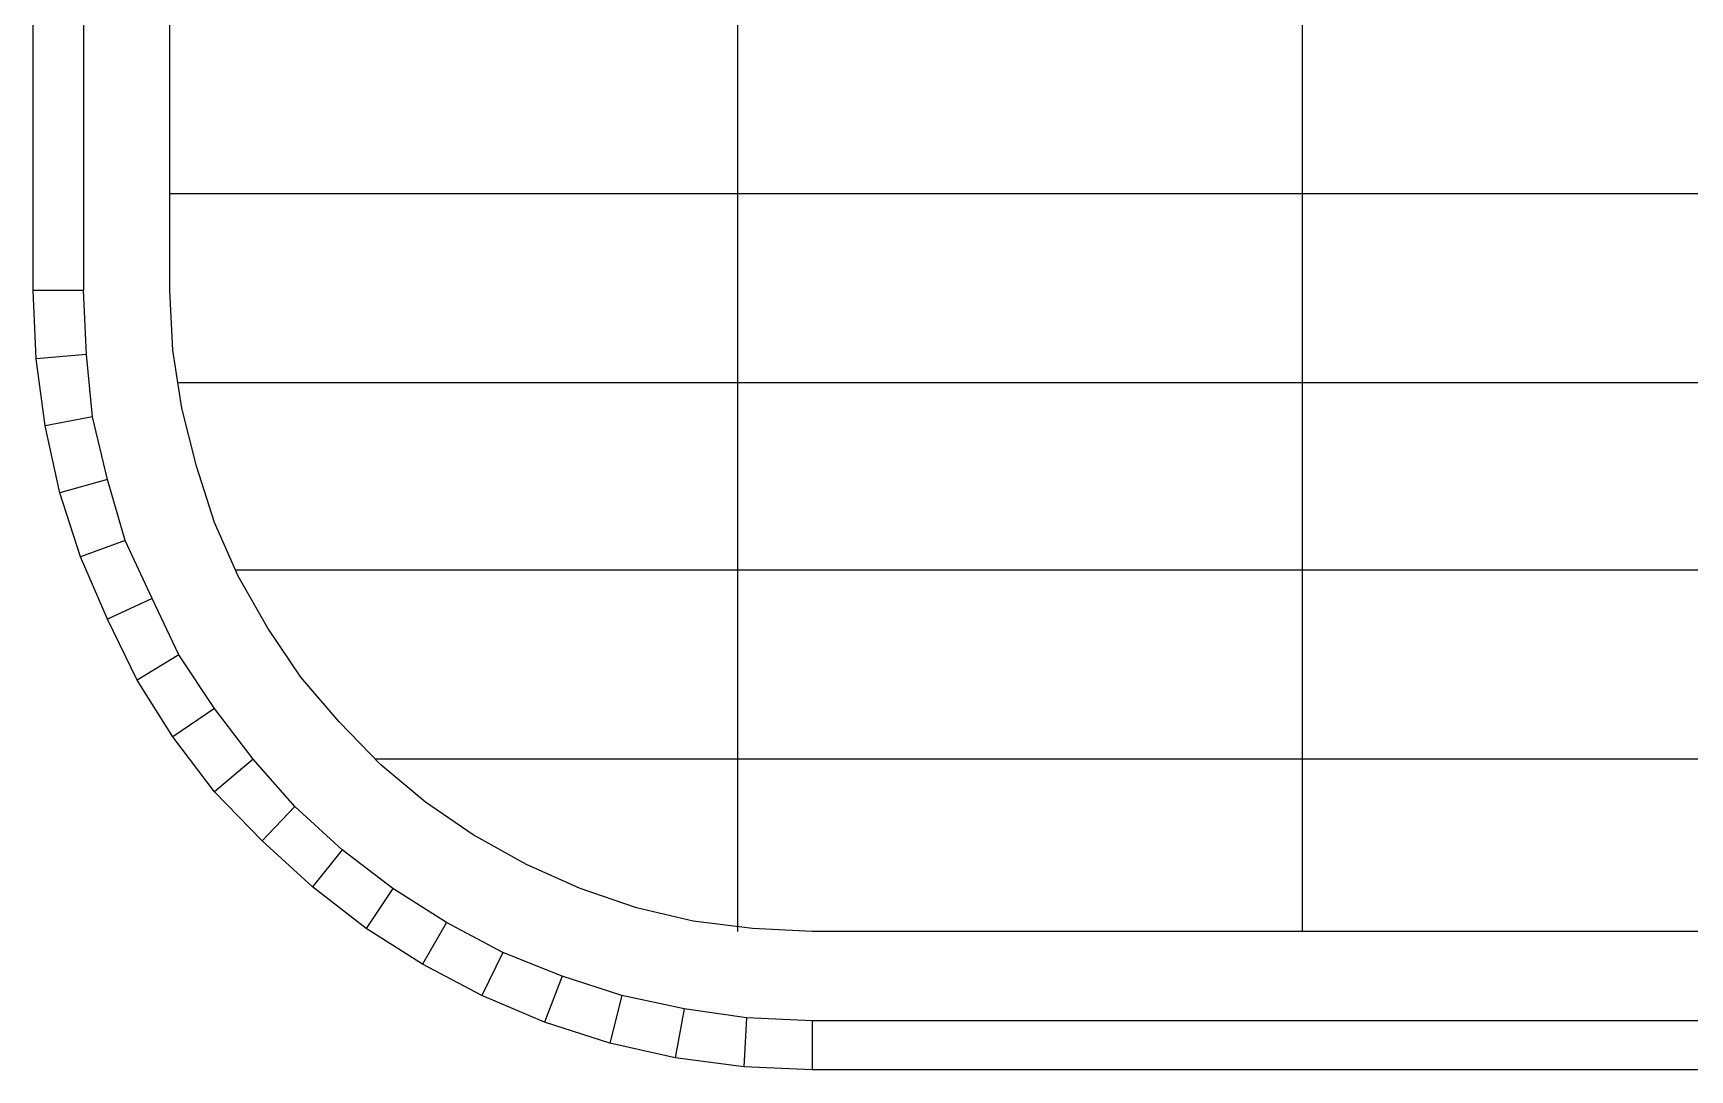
# Model space of a CAD drawing. Header units: metres. Extents: x 2.9 to 42.8, y 1.7 to 28.7.
# Drawn here: x 36.227 to 38.193, y 8.428 to 9.657 of the extents above; entities that cross this region are included whole.
import ezdxf

# ---------------------------------------------------------------- set-up
doc = ezdxf.new("R2010")
doc.units = ezdxf.units.M
doc.layers.add('NEGRO', color=7, linetype='Continuous')
doc.layers.add('RGB_000_184_184', color=7, linetype='Continuous', true_color=0x00b8b8)

msp = doc.modelspace()

# ---------------------------------------------------------------- linework, layer by layer
at = {"layer": 'NEGRO', "lineweight": -3}
for points in [[(37.0628, 8.5919), (37.0628, 10.8091)], [(37.7331, 8.5919), (37.7331, 10.8091)], [(42.3545, 9.4668), (36.389, 9.4668)], [(42.3474, 9.2428), (36.3996, 9.2428)], [(42.2769, 9.0205), (36.4666, 9.0205)], [(42.1111, 8.7965), (36.6324, 8.7965)]]:
    msp.add_lwpolyline(points, dxfattribs=at)
at = {"layer": 'RGB_000_184_184', "lineweight": -3}
for points in [[(36.2902, 9.2763), (36.2867, 9.3521), (36.2268, 9.3521), (36.2268, 22.9094), (36.2867, 22.9094), (36.2867, 9.3521)], [(36.389, 9.3521), (36.389, 10.8091)], [(42.3545, 10.8091), (42.3545, 9.3521), (42.351, 9.2816), (42.3404, 9.2128), (42.3263, 9.144), (42.3016, 9.077), (42.2734, 9.0135), (42.2416, 8.9517), (42.1993, 8.8935), (42.1569, 8.8406), (42.104, 8.7895), (42.0511, 8.7454), (41.9947, 8.7066), (41.9312, 8.6713), (41.8677, 8.6431), (41.8006, 8.6201), (41.7336, 8.6043), (41.6631, 8.5954), (41.5925, 8.5919), (37.151, 8.5919)], [(36.2973, 9.2022), (36.2902, 9.2763), (36.2303, 9.271), (36.2268, 9.3521)], [(37.151, 8.5919), (37.0805, 8.5954), (37.0099, 8.6043), (36.9429, 8.6201), (36.8759, 8.6431), (36.8124, 8.6713), (36.7489, 8.7066), (36.6924, 8.7454), (36.6395, 8.7895), (36.5901, 8.8406), (36.5443, 8.8935), (36.5054, 8.9517), (36.4702, 9.0135), (36.4419, 9.077), (36.4208, 9.144), (36.4031, 9.2128), (36.3926, 9.2816), (36.389, 9.3521)], [(36.3149, 9.1281), (36.2973, 9.2022), (36.2409, 9.1916), (36.2303, 9.271)], [(36.3361, 9.0558), (36.3149, 9.1281), (36.2585, 9.1122), (36.2409, 9.1916)], [(36.3679, 8.987), (36.3361, 9.0558), (36.2832, 9.0364), (36.2585, 9.1122)], [(36.3996, 8.92), (36.3679, 8.987), (36.3149, 8.9623), (36.2832, 9.0364)], [(36.4419, 8.8565), (36.3996, 8.92), (36.3502, 8.89), (36.3149, 8.9623)], [(36.4878, 8.7965), (36.4419, 8.8565), (36.3926, 8.823), (36.3502, 8.89)], [(36.5372, 8.7401), (36.4878, 8.7965), (36.4419, 8.7577), (36.3926, 8.823)], [(36.5936, 8.6889), (36.5372, 8.7401), (36.4984, 8.6995), (36.4419, 8.7577)], [(36.6536, 8.6431), (36.5936, 8.6889), (36.5584, 8.6448), (36.4984, 8.6995)], [(36.7171, 8.6025), (36.6536, 8.6431), (36.6219, 8.5954), (36.5584, 8.6448)], [(36.7841, 8.5672), (36.7171, 8.6025), (36.6889, 8.5531), (36.6219, 8.5954)], [(36.8547, 8.539), (36.7841, 8.5672), (36.7594, 8.5161), (36.6889, 8.5531)], [(36.9253, 8.5161), (36.8547, 8.539), (36.8335, 8.4843), (36.7594, 8.5161)], [(36.9993, 8.5002), (36.9253, 8.5161), (36.9111, 8.4596), (36.8335, 8.4843)], [(37.0734, 8.4896), (36.9993, 8.5002), (36.9887, 8.442), (36.9111, 8.4596)], [(37.151, 8.4861), (37.0734, 8.4896), (37.0699, 8.4314), (36.9887, 8.442)], [(41.5925, 8.4861), (37.151, 8.4861), (37.151, 8.4279), (37.0699, 8.4314)], [(41.6701, 8.4896), (41.5925, 8.4861), (41.5925, 8.4279), (37.151, 8.4279)]]:
    msp.add_lwpolyline(points, dxfattribs=at)

doc.saveas('drawing.dxf')
